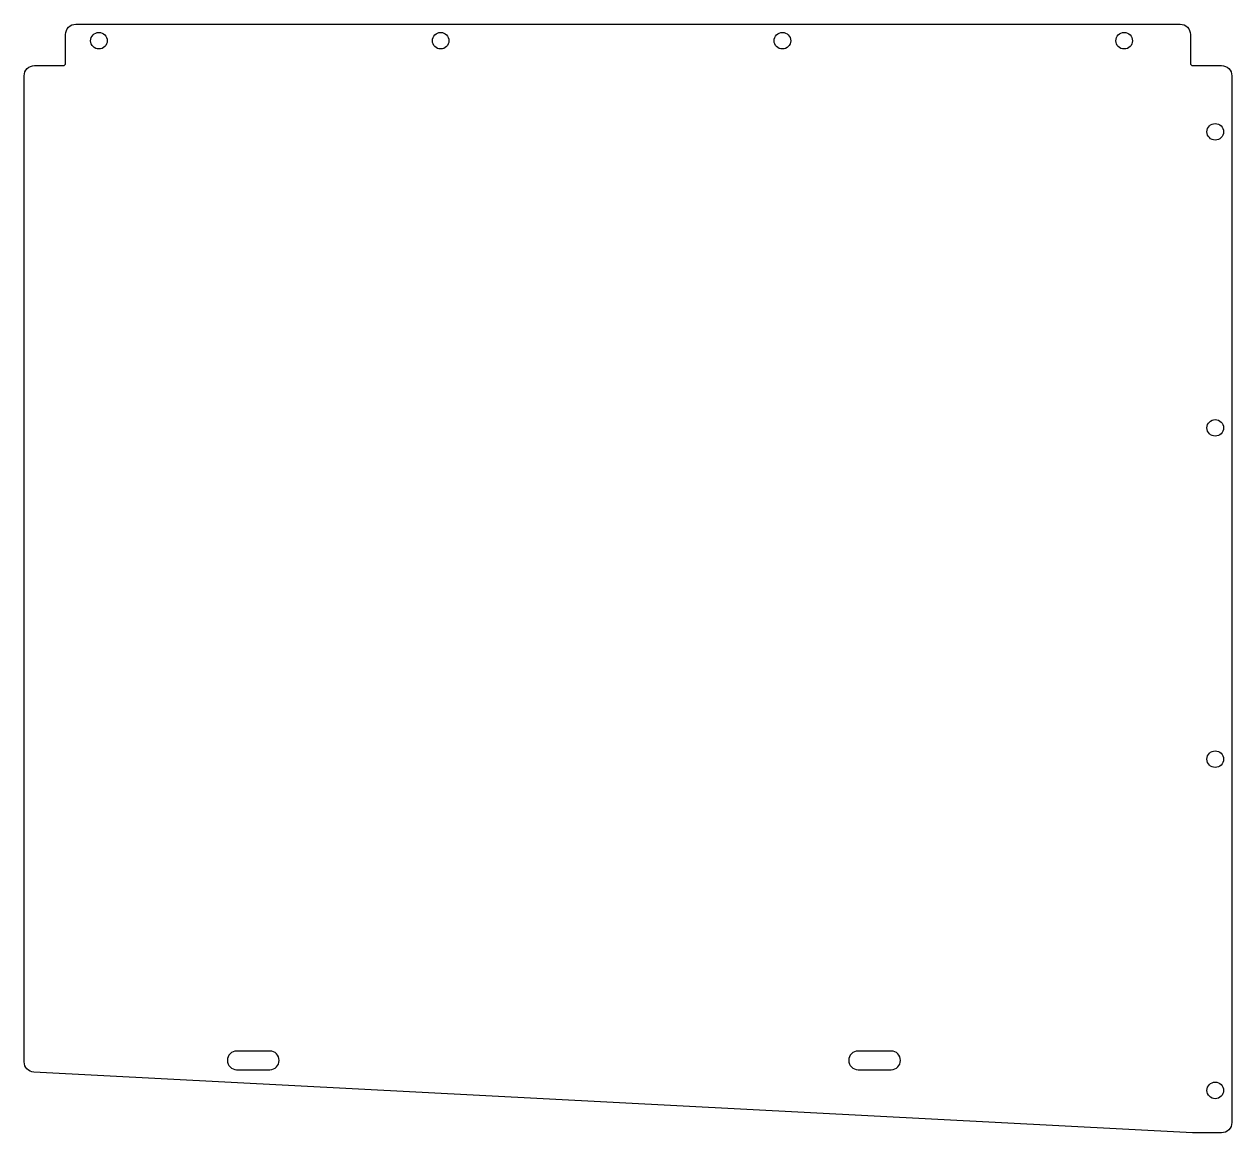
# Model space of a CAD drawing. Extents: x 0 to 583, y 0 to 536.
import ezdxf

# ---------------------------------------------------------------- set-up
doc = ezdxf.new("R2010")
doc.units = 0
doc.header["$MEASUREMENT"] = 0
doc.layers.add('WHITE', color=7, linetype='CONTINUOUS')

msp = doc.modelspace()

# ---------------------------------------------------------------- linework, layer by layer
at = {"layer": 'WHITE', "linetype": 'CONTINUOUS'}
msp.add_lwpolyline([(4.73832, 29.314903, -0.39896), (0, 34.308051), (0, 510.5, -0.414214), (5, 515.5), (19, 515.5, 0.414214), (20, 516.5), (20, 530.5, -0.414214), (25, 535.5), (558.1, 535.5, -0.414214), (563.1, 530.5), (563.1, 516.5, 0.414214), (564.1, 515.5), (578.1, 515.5, -0.414214), (583.1, 510.5), (583.1, 5, -0.414214), (578.1, 0), (564.1, 0), (4.73832, 29.314903)], format="xyb", dxfattribs=at)
for points in [[(118.6, 30.5, 1), (118.6, 39.5), (102.6, 39.5, 1), (102.6, 30.5)], [(418.6, 30.5, 1), (418.6, 39.5), (402.6, 39.5, 1), (402.6, 30.5)]]:
    msp.add_lwpolyline(points, format="xyb", close=True, dxfattribs=at)
for centre in [(36.1, 527.5), (201.1, 527.5), (366.1, 527.5), (531.1, 527.5), (575.1, 483.5), (575.1, 340.5), (575.1, 180.5), (575.1, 20.5)]:
    msp.add_circle(centre, 4, dxfattribs=at)

doc.saveas('drawing.dxf')
